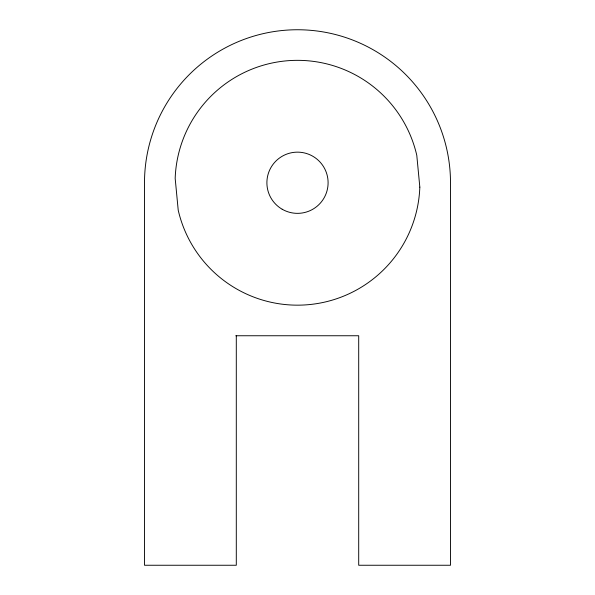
<?xml version="1.0" encoding="UTF-8"?>
<svg xmlns="http://www.w3.org/2000/svg" width="595" height="595" viewBox="0 0 595 595"><rect width="100%" height="100%" fill="white"/><g stroke="black" fill="none" stroke-linecap="round" stroke-linejoin="round"><path stroke-width="0.89" d="M235.784 335.751L358.703 335.751L358.703 565.25L450.497 565.25L450.497 182.747A152.997 152.997 0 0 0 297.5 29.75A152.997 152.997 0 0 0 144.503 182.747L144.503 565.25L236.297 565.25L236.297 335.751M419.825 187.12L416.783 155.31A122.399 122.399 0 0 0 175.175 178.381L178.217 210.191A122.399 122.399 0 0 0 419.825 187.12M282.201 209.254A30.598 30.598 0 0 0 328.098 182.747A30.598 30.598 0 0 0 282.201 156.247A30.598 30.598 0 0 0 282.201 209.254"/></g></svg>
